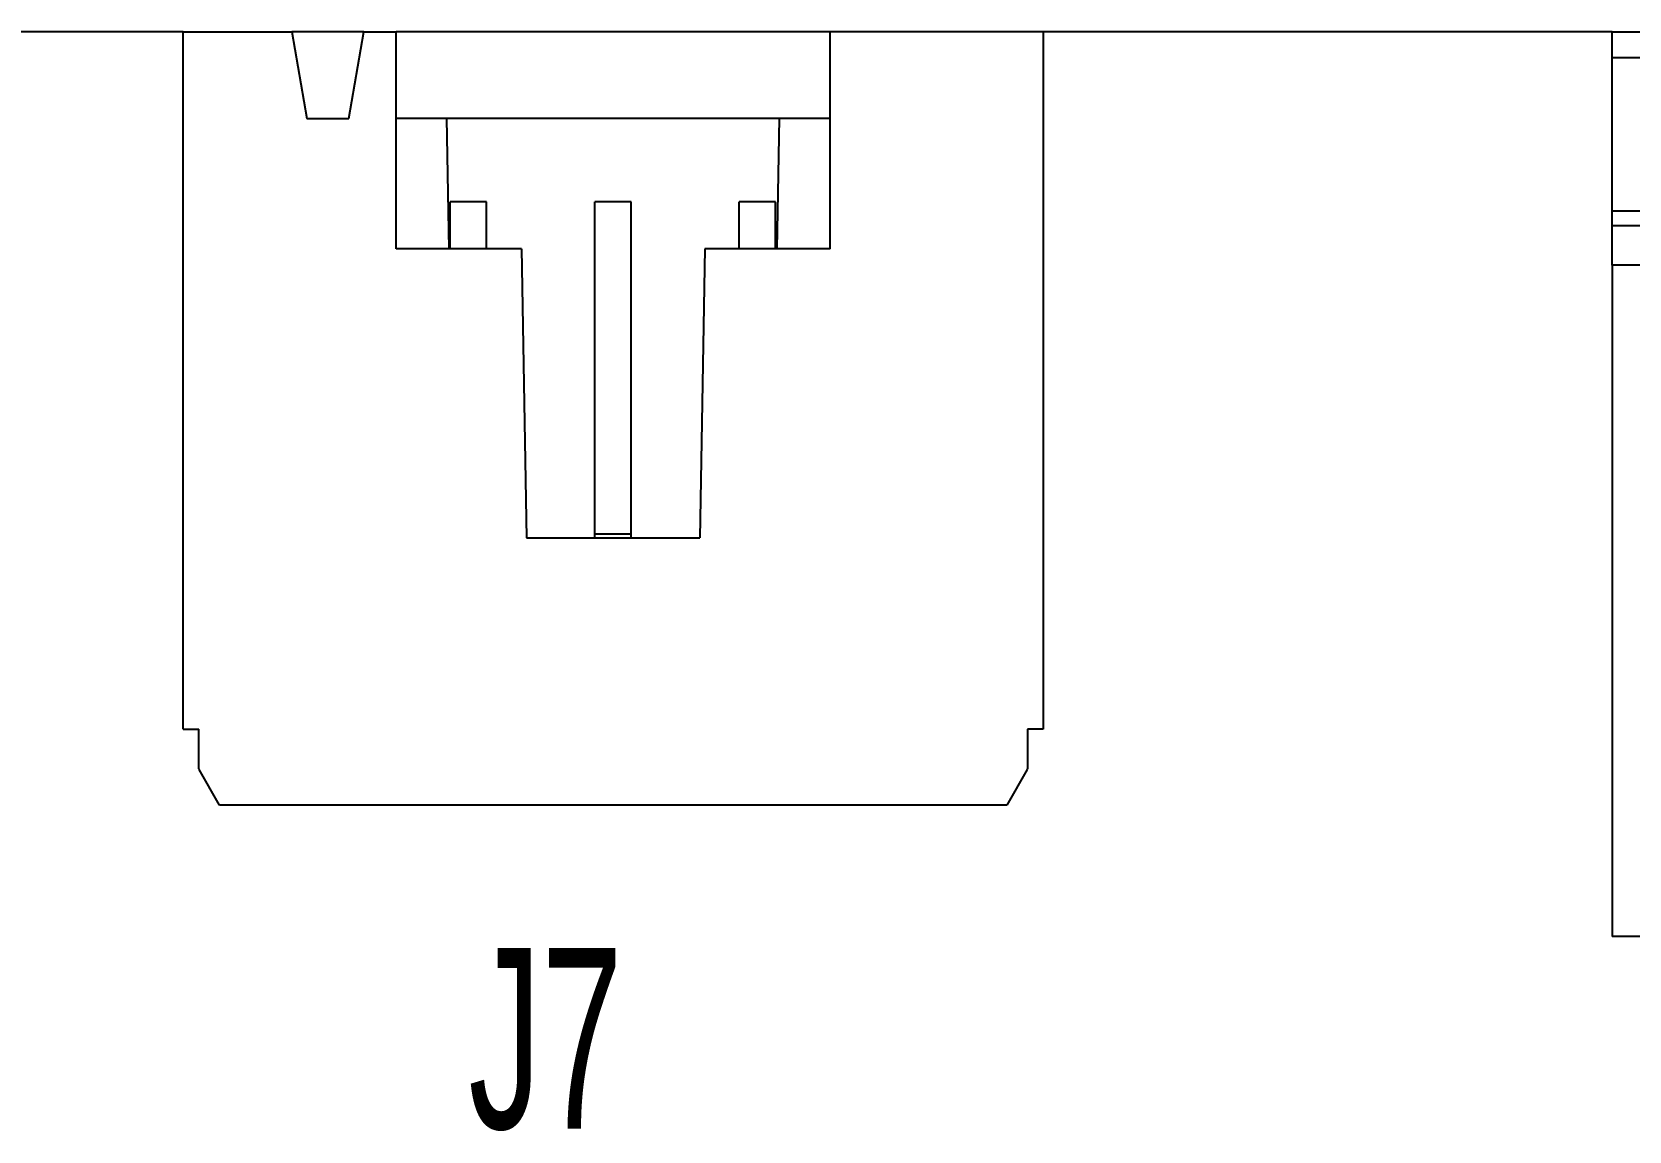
# Model space of a CAD drawing. Header units: millimetres. Extents: x 114 to 280, y 84 to 210.
# Drawn here: x 196.52 to 224.59, y 184.83 to 204.15 of the extents above; entities that cross this region are included whole.
import ezdxf

# ---------------------------------------------------------------- set-up
doc = ezdxf.new("R2010")
doc.units = ezdxf.units.MM
doc.styles.add('SLDTEXTSTYLE0', font='TXT', dxfattribs={"width": 0.605})

msp = doc.modelspace()

# ---------------------------------------------------------------- linework, layer by layer
at = {"color": 7, "linetype": 'Continuous', "lineweight": 25}
for p, q in [((199.18, 204.15), (189.18, 204.15)), ((199.18, 191.895), (199.18, 204.15)), ((199.18, 204.15), (201.085, 204.15)), ((201.085, 204.15), (201.353, 202.63)), ((202.355, 204.15), (201.085, 204.15)), ((202.087, 202.63), (202.355, 204.15)), ((202.355, 204.15), (202.92, 204.15)), ((210.55, 204.15), (202.92, 204.15)), ((202.92, 202.63), (202.92, 204.15)), ((210.55, 202.63), (210.55, 204.15)), ((214.29, 204.15), (210.55, 204.15)), ((214.29, 204.15), (214.29, 191.895)), ((224.295, 204.15), (214.29, 204.15)), ((224.295, 203.7), (224.295, 204.15)), ((224.295, 204.15), (225.795, 204.15)), ((224.29, 201), (224.29, 203.7)), ((224.29, 203.7), (225.79, 203.7)), ((201.353, 202.63), (202.087, 202.63)), ((203.811, 202.63), (202.92, 202.63)), ((202.92, 200.34), (202.92, 202.63)), ((203.851, 200.34), (203.811, 202.63)), ((209.658, 202.63), (203.811, 202.63)), ((209.618, 200.34), (209.658, 202.63)), ((210.55, 202.63), (209.658, 202.63)), ((210.55, 200.34), (210.55, 202.63)), ((204.51, 201.165), (203.87, 201.165)), ((203.87, 200.34), (203.87, 201.165)), ((204.51, 200.34), (204.51, 201.165)), ((207.05, 201.165), (206.41, 201.165)), ((206.41, 195.323), (206.41, 201.165)), ((207.05, 195.323), (207.05, 201.165)), ((209.59, 201.165), (208.95, 201.165)), ((208.95, 200.34), (208.95, 201.165)), ((209.59, 200.34), (209.59, 201.165)), ((225.79, 201), (224.29, 201)), ((224.29, 200.75), (224.29, 201)), ((224.29, 200.75), (231.69, 200.75)), ((224.29, 200.05), (224.29, 200.75)), ((203.851, 200.34), (202.92, 200.34)), ((205.121, 200.34), (203.851, 200.34)), ((205.121, 200.34), (205.21, 195.26)), ((208.348, 200.34), (208.26, 195.26)), ((209.618, 200.34), (208.348, 200.34)), ((210.55, 200.34), (209.618, 200.34)), ((230.99, 200.05), (224.29, 200.05)), ((224.29, 200.05), (224.29, 188.25)), ((205.21, 195.26), (208.26, 195.26)), ((206.41, 195.26), (206.41, 195.323)), ((207.05, 195.323), (206.41, 195.323)), ((207.05, 195.26), (207.05, 195.323)), ((199.18, 191.895), (199.455, 191.895)), ((199.455, 191.195), (199.455, 191.895)), ((214.015, 191.895), (214.015, 191.195)), ((214.29, 191.895), (214.015, 191.895)), ((199.818, 190.56), (199.457, 191.185)), ((214.012, 191.185), (213.651, 190.56)), ((213.651, 190.56), (199.818, 190.56)), ((225.44, 188.25), (224.29, 188.25))]:
    msp.add_line(p, q, dxfattribs=at)
for centre, start, end in [((199.475, 191.195), 180, 210), ((213.995, 191.195), 330, 0)]:
    msp.add_arc(centre, 0.02, start, end, dxfattribs=at)

# ---------------------------------------------------------------- texts
at = {"color": 7, "linetype": 'Continuous', "lineweight": 0, "insert": (204.192, 188.049), "char_height": 3.175, "attachment_point": 1, "style": 'SLDTEXTSTYLE0'}
msp.add_mtext('J7', dxfattribs=at)

doc.saveas('drawing.dxf')
